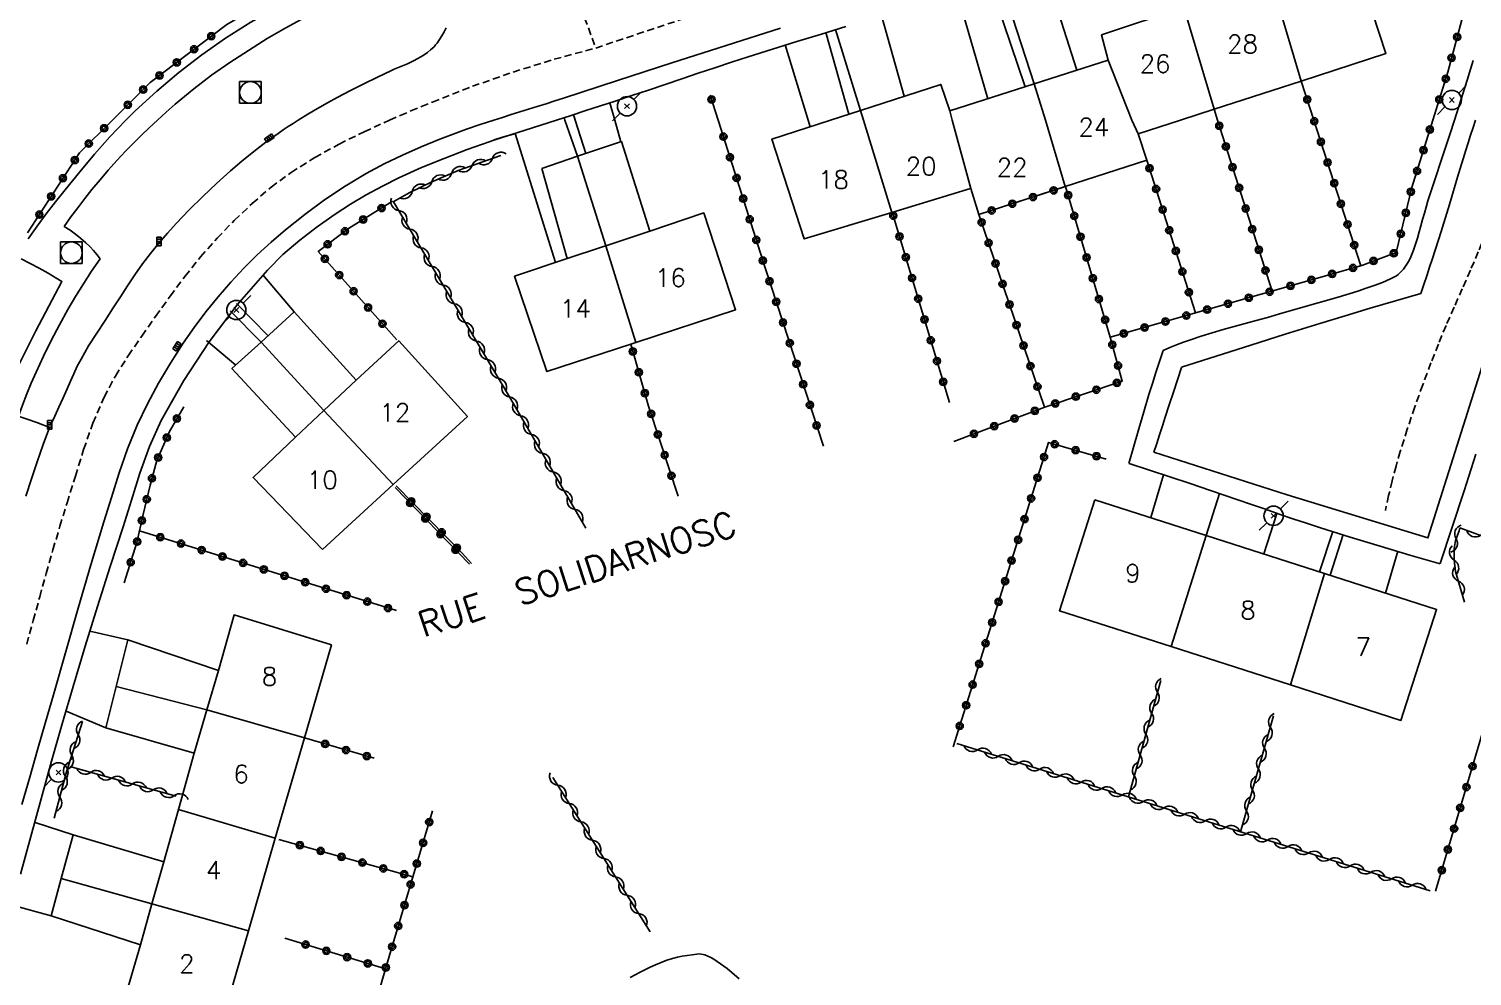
# Model space of a CAD drawing. Header units: millimetres. Extents: x 146997 to 148001, y 141998 to 143001.
# Drawn here: x 147733.5 to 147833.3, y 142111.8 to 142177.3 of the extents above; entities that cross this region are included whole.
import ezdxf
from ezdxf.enums import TextEntityAlignment as Align

# ---------------------------------------------------------------- set-up
doc = ezdxf.new("R2010")
doc.units = ezdxf.units.MM
doc.linetypes.add('DASHED', pattern=[0.75, 0.5, -0.25])
doc.layers.get('0').update_dxf_attribs({"linetype": 'CONTINUOUS'})
for name, color, linetype in [('W0001', 6, 'DASHED'), ('W0004', 5, 'CONTINUOUS'), ('W0014', 7, 'CONTINUOUS'), ('W0017', 7, 'CONTINUOUS'), ('W0071', 7, 'CONTINUOUS'), ('W0101', 7, 'CONTINUOUS'), ('W0104', 1, 'CONTINUOUS'), ('W0310', 3, 'CONTINUOUS'), ('W0323', 7, 'CONTINUOUS'), ('W0401', 7, 'CONTINUOUS'), ('W0420', 7, 'CONTINUOUS'), ('W0473', 7, 'CONTINUOUS'), ('W0989', 7, 'CONTINUOUS'), ('W0991', 7, 'CONTINUOUS'), ('W1102', 7, 'CONTINUOUS')]:
    doc.layers.add(name, color=color, linetype=linetype)
doc.styles.get("Standard").update_dxf_attribs({"font": 'romans.shx', "width": 0.85})

# ---------------------------------------------------------------- blocks, each defined once
blk = doc.blocks.new('T473')
for p, q in [((0.500001, 0.500001), (1.000002, 1.000002)), ((-0.166667, 0.166667), (0.166667, -0.166667)), ((-0.166667, -0.166667), (0.166667, 0.166667)), ((-1.000002, -1.000002), (-0.500001, -0.500001))]:
    blk.add_line(p, q)
blk.add_ellipse((0, 0), major_axis=(0.471405, 0.471405), ratio=1, start_param=5.497787144, end_param=11.780972451)
blk = doc.blocks.new('T420')
for p, q in [((0.75, 0.75), (-0.75, 0.75)), ((-0.75, 0.75), (-0.75, -0.75)), ((0.75, 0.75), (0.75, -0.75)), ((0.75, -0.75), (-0.75, -0.75))]:
    blk.add_line(p, q)
blk.add_ellipse((0, 0), major_axis=(-0.53, 0.53), ratio=1, start_param=3.926991, end_param=10.210176)
blk = doc.blocks.new('T401')
for p, q in [((-0.3, 0.3), (0, 0.3)), ((-0.3, -0.25), (-0.3, 0.3)), ((-0.3, 0.15), (0, 0.15)), ((-0.3, 0), (0, 0)), ((0, 0.3), (0, -0.25)), ((-0.3, -0.15), (0, -0.15)), ((-0.3, -0.25), (-0.3, -0.3)), ((-0.3, -0.3), (0, -0.3)), ((0, -0.3), (0, -0.25))]:
    blk.add_line(p, q)
blk = doc.blocks.new('t323o')
at = {"color": 0, "linetype": 'Continuous'}
for radius in [0.25, 0.15]:
    blk.add_circle((0, 0), radius, dxfattribs=at)
blk = doc.blocks.new('t310o')
at = {"color": 0, "linetype": 'Continuous'}
for centre, start, end in [((-0.5, 0.375), 216.8699, 323.1304), ((0.5, -0.375), 36.8699, 143.1303)]:
    blk.add_arc(centre, 0.625, start, end, dxfattribs=at)

msp = doc.modelspace()

# ---------------------------------------------------------------- linework, layer by layer
at = {"layer": 'W0001'}
for points in [[(147772.677, 142175.99), (147786.479, 142180.603), (147789.838, 142181.723), (147793.196, 142182.844), (147796.556, 142183.96), (147799.919, 142185.068), (147803.43, 142186.215), (147806.944, 142187.356), (147810.46, 142188.488), (147813.98, 142189.61), (147816.704, 142190.469), (147819.43, 142191.321), (147822.158, 142192.166), (147824.887, 142193.007), (147834.538, 142195.945)], [(147771.391, 142179.491), (147772.677, 142175.99)], [(147758.409, 142171), (147759.147, 142171.32), (147759.887, 142171.635), (147760.628, 142171.946), (147761.371, 142172.254), (147764.145, 142173.34), (147766.957, 142174.325), (147769.802, 142175.209), (147772.677, 142175.99)], [(147733.303, 142134.756), (147733.753, 142136.388), (147734.201, 142138.02), (147734.654, 142139.652), (147735.116, 142141.281), (147735.595, 142142.905), (147736.096, 142144.523), (147736.667, 142146.368), (147737.239, 142148.219), (147737.88, 142150.051), (147738.652, 142151.833), (147739.438, 142153.297), (147740.323, 142154.704), (147741.264, 142156.069), (147742.22, 142157.419), (147743.223, 142158.816), (147744.251, 142160.196), (147745.328, 142161.541), (147746.472, 142162.829), (147747.665, 142164.058), (147748.906, 142165.244), (147750.213, 142166.36), (147751.598, 142167.38), (147753.233, 142168.412), (147754.923, 142169.346), (147756.653, 142170.203), (147758.409, 142171)], [(147836.862, 142171), (147836.378, 142169.361), (147835.861, 142167.733), (147835.317, 142166.113), (147834.754, 142164.501), (147834.268, 142163.194), (147833.747, 142161.901), (147833.201, 142160.618), (147832.641, 142159.343), (147832.077, 142158.069), (147831.52, 142156.792), (147830.982, 142155.507), (147830.47, 142154.211), (147829.901, 142152.692), (147829.353, 142151.165), (147828.832, 142149.628), (147828.348, 142148.079), (147828.058, 142147.07), (147827.79, 142146.054), (147827.543, 142145.034), (147827.318, 142144.008)]]:
    msp.add_lwpolyline(points, dxfattribs=at)
at = {"layer": 'W0004'}
for points in [[(147762.321, 142177.382), (147762.186, 142177.106), (147762.038, 142176.837), (147761.876, 142176.576), (147761.698, 142176.325), (147761.596, 142176.199), (147761.486, 142176.08), (147761.369, 142175.967), (147761.248, 142175.86), (147761.03, 142175.687), (147760.804, 142175.526), (147760.57, 142175.375), (147760.33, 142175.235), (147760.109, 142175.117), (147759.883, 142175.008), (147759.654, 142174.906), (147759.423, 142174.808), (147759.192, 142174.713), (147758.961, 142174.617), (147758.732, 142174.518), (147758.504, 142174.414), (147757.567, 142173.971), (147756.633, 142173.522), (147755.706, 142173.059), (147754.79, 142172.573), (147754.107, 142172.193), (147753.428, 142171.806), (147752.754, 142171.409), (147752.088, 142171)], [(147752.088, 142171), (147751.736, 142170.777), (147751.387, 142170.551), (147751.041, 142170.32), (147750.697, 142170.085), (147749.844, 142169.472), (147749.011, 142168.833), (147748.197, 142168.171), (147747.399, 142167.489), (147746.427, 142166.617), (147745.477, 142165.72), (147744.551, 142164.799), (147743.651, 142163.853), (147743.041, 142163.176), (147742.451, 142162.483), (147741.878, 142161.774), (147741.324, 142161.051), (147740.792, 142160.309), (147740.283, 142159.551), (147739.788, 142158.784), (147739.293, 142158.018), (147738.719, 142157.144), (147738.143, 142156.271), (147737.584, 142155.385), (147737.062, 142154.478), (147736.804, 142153.972), (147736.568, 142153.455), (147736.341, 142152.935), (147736.109, 142152.418), (147735.819, 142151.788), (147735.531, 142151.157), (147735.242, 142150.526), (147734.955, 142149.895)]]:
    msp.add_lwpolyline(points, dxfattribs=at)
at = {"layer": 'W0014'}
for points in [[(147759.44, 142182.638), (147758.147, 142182.194), (147756.868, 142181.711), (147755.604, 142181.189), (147754.356, 142180.629), (147752.483, 142179.731), (147750.632, 142178.785), (147748.816, 142177.769), (147747.053, 142176.663), (147745.412, 142175.512), (147743.826, 142174.286), (147742.294, 142172.994), (147740.816, 142171.641), (147740.65, 142171.483), (147740.486, 142171.323), (147740.323, 142171.162), (147740.161, 142171)], [(147759.715, 142181.214), (147758.568, 142180.815), (147757.433, 142180.385), (147756.31, 142179.922), (147755.201, 142179.429), (147753.859, 142178.786), (147752.535, 142178.106), (147751.23, 142177.389), (147749.946, 142176.637), (147748.638, 142175.827), (147747.35, 142174.984), (147746.089, 142174.101), (147744.862, 142173.17), (147744.216, 142172.647), (147743.581, 142172.109), (147742.957, 142171.56), (147742.342, 142171)], [(147765.622, 142171), (147766.223, 142171.192), (147766.826, 142171.382), (147767.428, 142171.57), (147768.031, 142171.758), (147768.634, 142171.946), (147769.237, 142172.135), (147769.838, 142172.327), (147770.439, 142172.522), (147774.193, 142173.744), (147777.951, 142174.954), (147781.71, 142176.16), (147785.469, 142177.368)], [(147769.968, 142171), (147770.983, 142171.328), (147771.998, 142171.657), (147773.013, 142171.988), (147774.027, 142172.319), (147775.178, 142172.699), (147776.328, 142173.082), (147777.477, 142173.469), (147778.625, 142173.856), (147779.774, 142174.242), (147780.924, 142174.626), (147782.075, 142175.006), (147783.228, 142175.38), (147784.912, 142175.915), (147786.599, 142176.44), (147788.289, 142176.959), (147789.979, 142177.474)], [(147833.389, 142175.137), (147832.97, 142173.755), (147832.539, 142172.376), (147832.102, 142171)], [(147732.96, 142123.656), (147733.506, 142125.554), (147734.052, 142127.452), (147734.6, 142129.35), (147735.149, 142131.247), (147736.008, 142134.245), (147736.859, 142137.245), (147737.729, 142140.241), (147738.645, 142143.222), (147739.171, 142144.907), (147739.7, 142146.595), (147740.278, 142148.269), (147740.949, 142149.908), (147741.653, 142151.374), (147742.427, 142152.805), (147743.259, 142154.201), (147744.137, 142155.568), (147744.9, 142156.669), (147745.702, 142157.742), (147746.544, 142158.784), (147747.423, 142159.795), (147748.318, 142160.753), (147749.247, 142161.68), (147750.21, 142162.57), (147751.207, 142163.422), (147752.542, 142164.477), (147753.915, 142165.482), (147755.329, 142166.43), (147756.785, 142167.313), (147758.025, 142167.982), (147759.296, 142168.589), (147760.587, 142169.149), (147761.889, 142169.679), (147762.813, 142170.034), (147763.744, 142170.371), (147764.681, 142170.692), (147765.622, 142171)], [(147740.161, 142171), (147739.058, 142169.839), (147737.999, 142168.64), (147736.968, 142167.417), (147735.952, 142166.183), (147735.289, 142165.355), (147734.644, 142164.513), (147734.017, 142163.658), (147733.408, 142162.79)], [(147742.342, 142171), (147741.782, 142170.474), (147741.23, 142169.94), (147740.684, 142169.399), (147740.144, 142168.853), (147739.536, 142168.211), (147738.948, 142167.552), (147738.376, 142166.879), (147737.815, 142166.197), (147737.319, 142165.574), (147736.835, 142164.943), (147736.364, 142164.302), (147735.904, 142163.652)], [(147765.618, 142169.609), (147769.968, 142171)], [(147811.306, 142148.037), (147820.532, 142145.075), (147830.259, 142142.103), (147834.157, 142154.41), (147837.39, 142164.66), (147839.356, 142171)], [(147832.102, 142171), (147832.057, 142170.858), (147832.011, 142170.716), (147831.966, 142170.574), (147831.921, 142170.432), (147831.718, 142169.803), (147831.511, 142169.176), (147831.301, 142168.55), (147831.089, 142167.924), (147830.878, 142167.298), (147830.669, 142166.671), (147830.463, 142166.044), (147830.263, 142165.414), (147830.134, 142164.988), (147830.013, 142164.559), (147829.896, 142164.13), (147829.78, 142163.7), (147829.662, 142163.27), (147829.536, 142162.843), (147829.401, 142162.418), (147829.253, 142161.997), (147829.168, 142161.771), (147829.077, 142161.547), (147828.976, 142161.327), (147828.857, 142161.116), (147828.717, 142160.902), (147828.564, 142160.695), (147828.395, 142160.501), (147828.207, 142160.325), (147828.08, 142160.231), (147827.943, 142160.152), (147827.802, 142160.083), (147827.661, 142160.017), (147827.108, 142159.778), (147826.545, 142159.566), (147825.976, 142159.37), (147825.406, 142159.18), (147824.041, 142158.751), (147822.666, 142158.354), (147821.288, 142157.97), (147819.912, 142157.579), (147819.15, 142157.361), (147818.386, 142157.15), (147817.622, 142156.941), (147816.858, 142156.731), (147816.094, 142156.517), (147815.333, 142156.294), (147814.575, 142156.061), (147813.822, 142155.812), (147813.345, 142155.643), (147812.873, 142155.463), (147812.405, 142155.271), (147811.941, 142155.069)], [(147833.554, 142171), (147833.384, 142170.481), (147833.217, 142169.96), (147833.051, 142169.44), (147832.889, 142168.918), (147832.317, 142167.047), (147831.748, 142165.175), (147831.172, 142163.306), (147830.58, 142161.441), (147830.381, 142160.834), (147830.179, 142160.228), (147829.972, 142159.624), (147829.761, 142159.021)], [(147732.877, 142118.848), (147733.587, 142121.45), (147734.301, 142124.051), (147735.023, 142126.65), (147735.76, 142129.245), (147736.515, 142131.834), (147737.344, 142134.604), (147738.192, 142137.368), (147739.065, 142140.124), (147739.968, 142142.871), (147740.559, 142144.722), (147741.137, 142146.588), (147741.789, 142148.435), (147742.599, 142150.218), (147744.17, 142153.001), (147745.928, 142155.67), (147747.86, 142158.215), (147749.954, 142160.628), (147751.035, 142161.703), (147752.191, 142162.695), (147753.397, 142163.621), (147754.635, 142164.5), (147755.702, 142165.196), (147756.8, 142165.841), (147757.922, 142166.443), (147759.061, 142167.01), (147760.61, 142167.714), (147762.185, 142168.358), (147763.775, 142168.959), (147765.374, 142169.534), (147765.795, 142169.678), (147766.219, 142169.814), (147766.645, 142169.941), (147767.074, 142170.059)], [(147735.904, 142163.652), (147736.297, 142163.394), (147736.677, 142163.118), (147737.044, 142162.824), (147737.396, 142162.512), (147737.662, 142162.253), (147737.915, 142161.982), (147738.154, 142161.699), (147738.38, 142161.405)], [(147738.38, 142161.405), (147737.791, 142160.548), (147737.222, 142159.677), (147736.674, 142158.793), (147736.148, 142157.896), (147735.559, 142156.834), (147734.996, 142155.757), (147734.459, 142154.669), (147733.945, 142153.568), (147733.615, 142152.817), (147733.301, 142152.06), (147733.005, 142151.295), (147732.726, 142150.524)], [(147732.918, 142161.414), (147733.544, 142161.087), (147734.165, 142160.751), (147734.781, 142160.406), (147735.392, 142160.053), (147735.483, 142159.999), (147735.573, 142159.943), (147735.662, 142159.886), (147735.751, 142159.828)], [(147735.742, 142159.832), (147733.926, 142156.42), (147732.186, 142152.933), (147730.782, 142149.568)], [(147829.761, 142159.021), (147828.015, 142158.509), (147826.271, 142157.991), (147824.529, 142157.466), (147822.789, 142156.934), (147820.391, 142156.192), (147817.996, 142155.44), (147815.603, 142154.68), (147813.214, 142153.911)], [(147811.941, 142155.069), (147811.687, 142154.311), (147811.438, 142153.551), (147811.196, 142152.79), (147810.959, 142152.026), (147810.599, 142150.833), (147810.248, 142149.638), (147809.907, 142148.44), (147809.574, 142147.24)], [(147813.218, 142153.902), (147812.931, 142153.04), (147812.646, 142152.177), (147812.363, 142151.313), (147812.081, 142150.449), (147811.886, 142149.847), (147811.691, 142149.244), (147811.498, 142148.641), (147811.306, 142148.037)], [(147732.726, 142150.524), (147732.996, 142150.434), (147733.266, 142150.343), (147733.535, 142150.249), (147733.803, 142150.154), (147734.071, 142150.057), (147734.338, 142149.958), (147734.605, 142149.857), (147734.871, 142149.755)], [(147734.871, 142149.746), (147734.447, 142148.563), (147734.035, 142147.375), (147733.637, 142146.183), (147733.252, 142144.986)], [(147831.097, 142140.318), (147829.019, 142140.912), (147826.946, 142141.525), (147824.879, 142142.156), (147822.817, 142142.805), (147821.862, 142143.115), (147820.91, 142143.432), (147819.96, 142143.755), (147819.011, 142144.082), (147818.063, 142144.41), (147817.115, 142144.738), (147816.166, 142145.064), (147815.215, 142145.386), (147813.807, 142145.858), (147812.398, 142146.327), (147810.988, 142146.794), (147809.578, 142147.258)], [(147833.581, 142147.899), (147832.766, 142145.37), (147831.941, 142142.845), (147831.106, 142140.323)]]:
    msp.add_lwpolyline(points, dxfattribs=at)
at = {"layer": 'W0017'}
for points in [[(147803.611, 142181.844), (147805.973, 142174.447)], [(147802.386, 142173.303), (147799.924, 142180.609)], [(147800.635, 142180.845), (147803.009, 142173.502)], [(147797.668, 142179.87), (147799.818, 142172.485)], [(147792.46, 142178.238), (147794.012, 142172.651)], [(147790.998, 142171.674), (147789.272, 142177.269)], [(147785.794, 142176.2), (147787.376, 142171)], [(147788.59, 142177.061), (147790.197, 142171.415)], [(147773.642, 142172.195), (147773.988, 142171)], [(147770.483, 142171.177), (147770.545, 142171)], [(147771.255, 142171), (147771.133, 142171.386)], [(147770.545, 142171), (147771.423, 142168.499)], [(147771.985, 142168.687), (147771.255, 142171)], [(147773.988, 142171), (147774.422, 142169.503)], [(147787.376, 142171), (147787.514, 142170.545)], [(147767.093, 142170.076), (147769.893, 142161.152)], [(147749.63, 142160.293), (147751.813, 142157.747)], [(147749.996, 142156.093), (147747.819, 142158.323)], [(147747.383, 142157.817), (147749.515, 142155.654)], [(147745.752, 142155.757), (147747.763, 142154.059)], [(147811.968, 142146.464), (147811.08, 142143.506)], [(147815.842, 142145.175), (147814.912, 142142.276)], [(147819.808, 142143.788), (147818.911, 142140.993)], [(147822.767, 142139.755), (147823.69, 142142.543)], [(147824.393, 142142.332), (147823.499, 142139.52)], [(147828.174, 142141.196), (147827.327, 142138.292)], [(147737.662, 142135.645), (147740.306, 142135.047)], [(147736.027, 142130.117), (147738.77, 142128.956)], [(147733.885, 142122.425), (147736.507, 142121.571)], [(147732.306, 142116.704), (147734.988, 142115.956)]]:
    msp.add_lwpolyline(points, dxfattribs=at)
at = {"layer": 'W0071'}
msp.add_lwpolyline([(147782.603, 142111.605), (147781.76, 142112.326), (147780.85, 142112.96), (147780.648, 142113.076), (147780.439, 142113.179), (147780.218, 142113.261), (147779.988, 142113.313), (147779.825, 142113.322), (147779.662, 142113.306), (147779.502, 142113.279), (147779.344, 142113.254), (147779.003, 142113.209), (147778.663, 142113.161), (147778.323, 142113.101), (147777.988, 142113.019), (147777.59, 142112.893), (147777.2, 142112.743), (147776.818, 142112.578), (147776.44, 142112.403), (147775.749, 142112.063), (147775.067, 142111.705)], dxfattribs=at)
at = {"layer": 'W0101'}
for points in [[(147821.501, 142173.708), (147827.358, 142175.608), (147825.052, 142182.656)], [(147813.377, 142178.797), (147807.678, 142176.913), (147808.145, 142175.139)], [(147808.145, 142175.139), (147803.009, 142173.502)], [(147797.169, 142171.64), (147796.552, 142173.474), (147790.998, 142171.674)], [(147803.009, 142173.502), (147797.169, 142171.64)], [(147815.461, 142171.75), (147821.501, 142173.708)], [(147790.998, 142171.674), (147788.918, 142171)], [(147813.149, 142171), (147815.461, 142171.75)], [(147788.918, 142171), (147784.872, 142169.689), (147787.105, 142162.784), (147793.161, 142164.622)], [(147810.214, 142170.048), (147813.149, 142171)], [(147805.151, 142166.402), (147810.818, 142168.239), (147810.214, 142170.048)], [(147793.161, 142164.622), (147798.611, 142166.277)], [(147798.611, 142166.277), (147798.62, 142166.272), (147799.195, 142164.472), (147805.151, 142166.402)], [(147775.458, 142155.63), (147782.358, 142157.888), (147780.153, 142164.583), (147776.416, 142163.325)], [(147773.379, 142162.313), (147776.416, 142163.325)], [(147770.701, 142161.421), (147773.15, 142162.237), (147773.379, 142162.313)], [(147770.701, 142161.421), (147767.059, 142160.208), (147769.296, 142153.614), (147775.096, 142155.512), (147775.458, 142155.63)], [(147758.669, 142145.805), (147763.797, 142150.512), (147759.049, 142155.74), (147756.098, 142153.017)], [(147753.857, 142150.918), (147756.098, 142153.017)], [(147751.895, 142149.082), (147753.857, 142150.918)], [(147751.895, 142149.082), (147748.97, 142146.28), (147753.77, 142141.308)], [(147753.77, 142141.308), (147758.669, 142145.805)], [(147812.498, 142134.581), (147804.758, 142137.065), (147807.223, 142144.744)], [(147807.223, 142144.744), (147814.912, 142142.276)], [(147814.912, 142142.276), (147823.11, 142139.645)], [(147823.11, 142139.645), (147830.862, 142137.157), (147828.397, 142129.478), (147820.74, 142131.935)], [(147752.515, 142128.268), (147754.385, 142134.704), (147747.667, 142136.778), (147746.57, 142132.921), (147745.775, 142130.212)], [(147820.74, 142131.935), (147812.498, 142134.581)], [(147745.775, 142130.212), (147744.894, 142127.209), (147743.807, 142123.328)], [(147750.498, 142121.327), (147752.515, 142128.268)], [(147743.807, 142123.328), (147742.793, 142119.706), (147741.967, 142116.787)], [(147748.638, 142114.925), (147750.498, 142121.327)], [(147741.967, 142116.787), (147741.165, 142113.956), (147740.098, 142110.259), (147746.771, 142108.501), (147748.638, 142114.925)]]:
    msp.add_lwpolyline(points, dxfattribs=at)
at = {"layer": 'W0104'}
for points in [[(147776.416, 142163.325), (147774.455, 142169.514), (147771.423, 142168.498)], [(147771.423, 142168.498), (147768.935, 142167.665)], [(147771.423, 142168.499), (147773.379, 142162.313)], [(147768.935, 142167.665), (147770.701, 142161.421)], [(147756.098, 142153.017), (147751.813, 142157.747), (147749.515, 142155.654)], [(147749.515, 142155.654), (147747.504, 142153.824), (147751.895, 142149.082)], [(147749.515, 142155.654), (147753.857, 142150.918)], [(147746.57, 142132.921), (147740.306, 142135.047), (147739.495, 142131.832)], [(147739.495, 142131.832), (147738.77, 142128.956), (147744.894, 142127.209)], [(147745.775, 142130.212), (147739.495, 142131.832)], [(147742.793, 142119.706), (147736.507, 142121.571), (147735.686, 142118.536)], [(147735.686, 142118.536), (147734.988, 142115.956), (147741.165, 142113.956)], [(147741.967, 142116.787), (147735.686, 142118.536)]]:
    msp.add_lwpolyline(points, dxfattribs=at)
at = {"layer": 'W0310'}
for points in [[(147766.109, 142168.552), (147763.166, 142167.518), (147761.28, 142166.717), (147759.815, 142165.987), (147758.668, 142165.351)], [(147758.691, 142165.36), (147766.641, 142151.987), (147771.995, 142142.775)], [(147832.802, 142137.665), (147832.178, 142139.776), (147832.068, 142140.597), (147832.084, 142141.37), (147832.164, 142141.933), (147832.419, 142142.593), (147832.477, 142142.794)], [(147832.477, 142142.794), (147834.847, 142141.913), (147837.029, 142141.111), (147838.526, 142140.717)], [(147811.773, 142132.251), (147809.547, 142124.191)], [(147737.154, 142129.393), (147736.058, 142125.929), (147735.212, 142122.719)], [(147817.302, 142121.778), (147819.586, 142129.79)], [(147797.668, 142127.887), (147830.421, 142117.696)], [(147736.282, 142126.289), (147743.642, 142124.238)], [(147769.715, 142125.531), (147776.453, 142114.845)]]:
    msp.add_lwpolyline(points, dxfattribs=at)
at = {"layer": 'W0323'}
for points in [[(147739.228, 142171), (147741.852, 142173.605), (147747.147, 142177.623), (147751.213, 142179.988), (147754.52, 142181.648), (147758.605, 142183.348), (147755.777, 142192.369), (147753.321, 142199.952), (147752.08, 142203.62), (147750.554, 142204.92)], [(147830.602, 142171), (147831.633, 142174.31), (147832.691, 142178.277), (147832.648, 142182.261), (147832.344, 142183.095), (147831.169, 142185.005), (147829.243, 142186.567), (147827.382, 142187.253), (147825.27, 142187.416), (147824.545, 142187.228), (147823.798, 142186.91), (147824.926, 142182.906)], [(147821.501, 142173.708), (147822.375, 142171)], [(147780.596, 142172.732), (147781.148, 142171)], [(147815.7, 142171), (147815.461, 142171.75)], [(147733.357, 142163.213), (147736.956, 142168.744), (147739.228, 142171)], [(147781.148, 142171), (147784.399, 142160.79), (147788.427, 142148.45)], [(147797.447, 142148.775), (147803.742, 142151.154), (147809.111, 142152.953), (147808.28, 142155.979), (147825.696, 142160.954), (147828.074, 142161.856), (147829.149, 142166.339), (147830.602, 142171)], [(147819.473, 142159.176), (147815.7, 142171)], [(147822.375, 142171), (147825.624, 142160.933)], [(147814.176, 142157.663), (147810.818, 142168.239)], [(147808.28, 142155.979), (147805.189, 142166.415), (147799.195, 142164.472), (147803.721, 142151.146)], [(147758.619, 142165.395), (147755.571, 142163.503), (147753.478, 142161.926), (147758.91, 142155.798)], [(147797.152, 142151.463), (147793.194, 142164.633)], [(147778.382, 142144.981), (147777.114, 142148.844), (147776.33, 142151.226), (147775.096, 142155.512)], [(147740.041, 142138.987), (147740.932, 142141.786), (147741.364, 142143.723), (147741.84, 142145.76), (147742.309, 142147.464), (147743.184, 142149.464), (147744.171, 142151.181)], [(147797.411, 142127.662), (147804.013, 142148.706), (147808.003, 142147.561)], [(147758.794, 142145.597), (147763.943, 142140.284)], [(147764.078, 142140.323), (147763.423, 142141.056), (147758.866, 142145.703)], [(147741.114, 142142.601), (147758.882, 142137.073)], [(147830.794, 142117.676), (147835.033, 142131.99), (147855.262, 142127.388), (147884.896, 142120.402), (147886.128, 142126.094), (147875.764, 142128.088)], [(147752.515, 142128.268), (147757.351, 142126.862)], [(147728.857, 142099.606), (147730.077, 142104.236), (147731.684, 142109.719), (147745.027, 142105.858), (147755.429, 142102.962), (147758.128, 142112.301), (147761.387, 142123.225)], [(147750.752, 142121.253), (147760.028, 142118.669)], [(147751.162, 142114.407), (147758.128, 142112.301)]]:
    msp.add_lwpolyline(points, dxfattribs=at)
at = {"layer": 'W1102'}
for points in [[(147821.501, 142173.708), (147819.386, 142180.783)], [(147815.461, 142171.75), (147813.377, 142178.797)], [(147808.145, 142175.139), (147809.763, 142171)], [(147803.009, 142173.502), (147803.788, 142171)], [(147790.998, 142171.674), (147791.205, 142171)], [(147797.169, 142171.64), (147797.346, 142171)], [(147791.205, 142171), (147793.161, 142164.622)], [(147797.346, 142171), (147798.62, 142166.272)], [(147803.788, 142171), (147805.151, 142166.402)], [(147809.763, 142171), (147810.214, 142170.048)], [(147773.379, 142162.313), (147775.458, 142155.63)], [(147753.857, 142150.918), (147758.669, 142145.805)], [(147814.912, 142142.276), (147812.498, 142134.581)], [(147823.11, 142139.645), (147820.74, 142131.935)], [(147752.515, 142128.268), (147745.775, 142130.212)], [(147750.498, 142121.327), (147743.807, 142123.328)], [(147748.638, 142114.925), (147741.967, 142116.787)]]:
    msp.add_lwpolyline(points, dxfattribs=at)

# ---------------------------------------------------------------- block references
at = {"layer": 'W0310'}
for p, rotation in [((147764.112, 142167.85), 199.3585258162939), ((147765.527, 142168.348), 199.3585258162939), ((147761.328, 142166.737), 203.0113380722085), ((147762.708, 142167.324), 203.0113380722085), ((147759.984, 142166.071), 206.4867783033219), ((147759.055, 142164.748), 300.7306966629178), ((147759.822, 142163.458), 300.7306966629178), ((147760.588, 142162.169), 300.7306966629178), ((147761.355, 142160.879), 300.7306966629178), ((147762.121, 142159.59), 300.7306966629178), ((147762.888, 142158.301), 300.7306966629178), ((147763.654, 142157.011), 300.7306966629178), ((147764.421, 142155.722), 300.7306966629178), ((147765.187, 142154.433), 300.7306966629178), ((147765.954, 142153.143), 300.7306966629178), ((147766.719, 142151.853), 300.1669372865352), ((147767.473, 142150.556), 300.1669372865352), ((147768.226, 142149.259), 300.1669372865352), ((147768.98, 142147.963), 300.1669372865352), ((147769.734, 142146.666), 300.1669372865352), ((147770.488, 142145.369), 300.1669372865352), ((147771.242, 142144.072), 300.1669372865352), ((147832.21, 142142.053), 68.8752808536777), ((147833.883, 142142.271), 339.608391598387), ((147832.072, 142140.568), 97.63121027623444), ((147832.377, 142139.103), 106.4673898078804), ((147811.544, 142131.42), 254.5609834983356), ((147811.144, 142129.974), 254.5609834983356), ((147736.867, 142128.485), 252.4427730042459), ((147810.745, 142128.529), 254.5609834983356), ((147819.358, 142128.991), 74.08861201005276), ((147818.947, 142127.548), 74.08861201005276), ((147736.414, 142127.054), 252.4427730042459), ((147799.1, 142127.441), 342.7166231466099), ((147800.533, 142126.996), 342.7166231466099), ((147810.346, 142127.083), 254.5609834983356), ((147735.977, 142125.62), 255.2353531611037), ((147737.727, 142125.886), 344.4285222016674), ((147801.965, 142126.55), 342.7166231466099), ((147803.397, 142126.104), 342.7166231466099), ((147809.946, 142125.637), 254.5609834983356), ((147818.536, 142126.106), 74.08861201005276), ((147739.172, 142125.484), 344.4285222016674), ((147740.617, 142125.081), 344.4285222016674), ((147770.053, 142124.996), 302.2309962722698), ((147804.829, 142125.659), 342.7166231466099), ((147806.262, 142125.213), 342.7166231466099), ((147807.694, 142124.767), 342.7166231466099), ((147818.124, 142124.663), 74.08861201005276), ((147735.594, 142124.169), 255.2353531611037), ((147742.062, 142124.678), 344.4285222016674), ((147743.507, 142124.276), 344.4285222016674), ((147770.853, 142123.727), 302.2309962722698), ((147809.126, 142124.322), 342.7166231466099), ((147810.558, 142123.876), 342.7166231466099), ((147817.713, 142123.221), 74.08861201005276), ((147771.653, 142122.458), 302.2309962722698), ((147811.991, 142123.431), 342.7166231466099), ((147813.423, 142122.985), 342.7166231466099), ((147814.855, 142122.539), 342.7166231466099), ((147816.288, 142122.094), 342.7166231466099), ((147772.453, 142121.189), 302.2309962722698), ((147817.72, 142121.648), 342.7166231466099), ((147819.152, 142121.202), 342.7166231466099), ((147820.584, 142120.757), 342.7166231466099), ((147773.253, 142119.92), 302.2309962722698), ((147822.017, 142120.311), 342.7166231466099), ((147823.449, 142119.865), 342.7166231466099), ((147774.053, 142118.652), 302.2309962722698), ((147824.881, 142119.42), 342.7166231466099), ((147826.313, 142118.974), 342.7166231466099), ((147774.853, 142117.383), 302.2309962722698), ((147827.746, 142118.528), 342.7166231466099), ((147829.178, 142118.083), 342.7166231466099), ((147775.653, 142116.114), 302.2309962722698)]:
    msp.add_blockref('t310o', p, dxfattribs=dict(at, rotation=rotation))
at = {"layer": 'W0323'}
for p, rotation in [((147746.076, 142176.81), 37.19228428892755), ((147744.881, 142175.904), 37.19228428892755), ((147832.286, 142176.757), 75.06678494073495), ((147743.686, 142174.997), 37.19228428892755), ((147831.899, 142175.308), 75.06678494073495), ((147742.491, 142174.09), 37.19228428892755), ((147831.494, 142173.864), 72.69141700390706), ((147741.357, 142173.114), 44.79447128388335), ((147740.293, 142172.057), 44.79447128388335), ((147780.692, 142172.429), 287.6643815807357), ((147821.914, 142172.427), 287.8869587101687), ((147831.048, 142172.432), 72.69141700390706), ((147822.399, 142170.925), 287.8869518109975), ((147738.66, 142170.436), 44.79447128419311), ((147781.511, 142169.86), 287.6643815807493), ((147815.825, 142170.608), 107.696380221273), ((147830.4, 142170.353), 72.69141700392325), ((147737.595, 142169.379), 44.79447128419311), ((147816.281, 142169.179), 107.696380221273), ((147822.86, 142169.498), 287.8869518109975), ((147829.954, 142168.921), 72.69141700392325), ((147736.629, 142168.242), 56.94810462665588), ((147781.966, 142168.431), 287.6643815807493), ((147823.32, 142168.07), 287.8869518109975), ((147735.811, 142166.985), 56.94810462665588), ((147782.421, 142167.002), 287.6643815807493), ((147810.998, 142167.671), 107.6152338683379), ((147816.737, 142167.75), 107.696380221273), ((147829.507, 142167.489), 72.69141700392325), ((147804.357, 142166.145), 197.9604902267805), ((147811.452, 142166.241), 107.6152338683379), ((147817.193, 142166.321), 107.696380221273), ((147823.781, 142166.643), 287.8869518109975), ((147829.08, 142166.051), 76.5153850731223), ((147734.993, 142165.728), 56.94810462665588), ((147757.857, 142164.922), 211.8293182535932), ((147782.876, 142165.572), 287.6643815807493), ((147801.503, 142165.22), 197.9604902267805), ((147802.93, 142165.683), 197.9604902267805), ((147805.367, 142165.815), 106.4985663762471), ((147817.649, 142164.892), 107.696380221273), ((147824.242, 142165.215), 287.8869518109975), ((147734.175, 142164.47), 56.94810462665588), ((147756.582, 142164.131), 211.8293182535932), ((147783.331, 142164.143), 287.6643815807493), ((147793.266, 142164.392), 106.7253823591335), ((147799.379, 142163.929), 288.7593776860248), ((147800.076, 142164.758), 197.9604902267805), ((147805.793, 142164.377), 106.4985663762471), ((147811.906, 142164.811), 107.6152338683379), ((147828.73, 142164.593), 76.5153850731223), ((147755.324, 142163.317), 216.9967063836711), ((147793.698, 142162.955), 106.7253823591335), ((147806.219, 142162.939), 106.4985663762471), ((147812.36, 142163.382), 107.6152338683379), ((147818.105, 142163.463), 107.696380221273), ((147824.703, 142163.788), 287.8869518109975), ((147828.38, 142163.134), 76.5153850731223), ((147754.126, 142162.414), 216.9967063836711), ((147783.786, 142162.714), 287.6643815807493), ((147799.862, 142162.509), 288.7593776860248), ((147812.814, 142161.952), 107.6152338683379), ((147818.561, 142162.034), 107.696380221273), ((147825.163, 142162.36), 287.8869518109975), ((147753.935, 142161.41), 311.5545171368371), ((147784.241, 142161.285), 287.6643815807493), ((147794.13, 142161.519), 106.7253823591335), ((147800.344, 142161.088), 288.7593776860248), ((147806.645, 142161.501), 106.4985663762471), ((147826.498, 142161.258), 20.77225468210924), ((147827.9, 142161.79), 20.77225468210924), ((147754.93, 142160.288), 311.5545171368371), ((147784.703, 142159.858), 288.0763695378901), ((147794.562, 142160.082), 106.7253823591335), ((147807.071, 142160.062), 106.4985663762471), ((147813.268, 142160.522), 107.6152338683379), ((147819.017, 142160.605), 107.696380221273), ((147822.194, 142159.954), 15.94235430854912), ((147823.636, 142160.366), 15.94235430854912), ((147825.078, 142160.778), 15.94235430854912), ((147755.925, 142159.165), 311.5545171368371), ((147800.827, 142159.668), 288.7593776860248), ((147813.722, 142159.093), 107.6152338683379), ((147819.309, 142159.13), 15.94235430854912), ((147820.751, 142159.542), 15.94235430854912), ((147756.92, 142158.043), 311.5545171368371), ((147785.169, 142158.432), 288.0763695378901), ((147794.993, 142158.646), 106.7253823591335), ((147801.309, 142158.248), 288.7593776860248), ((147807.497, 142158.624), 106.4985663762471), ((147814.982, 142157.893), 15.94235430854912), ((147816.424, 142158.305), 15.94235430854912), ((147817.867, 142158.718), 15.94235430854912), ((147757.915, 142156.92), 311.5545171368371), ((147785.634, 142157.006), 288.0763695378901), ((147795.425, 142157.209), 106.7253823591335), ((147807.923, 142157.186), 106.4985663762471), ((147812.097, 142157.069), 15.94235430854912), ((147813.54, 142157.481), 15.94235430854912), ((147801.791, 142156.827), 288.7593776860248), ((147809.213, 142156.245), 15.94235430854912), ((147810.655, 142156.657), 15.94235430854912), ((147775.244, 142154.999), 106.0618577499968), ((147786.1, 142155.58), 288.0763695378901), ((147795.857, 142155.773), 106.7253823591335), ((147802.274, 142155.407), 288.7593776860248), ((147808.42, 142155.468), 105.3560055468828), ((147786.565, 142154.154), 288.0763695378901), ((147796.288, 142154.336), 106.7253823591335), ((147802.756, 142153.987), 288.7593776860248), ((147808.818, 142154.022), 105.3560055468828), ((147775.659, 142153.558), 106.0618577499968), ((147796.72, 142152.899), 106.7253823591335), ((147776.074, 142152.116), 106.0618577499968), ((147787.03, 142152.728), 288.0763695378901), ((147803.239, 142152.566), 288.7593776860248), ((147805.895, 142151.875), 18.52454340117788), ((147807.317, 142152.352), 18.52454340117788), ((147808.739, 142152.829), 18.52454340117788), ((147787.496, 142151.302), 288.0763695378901), ((147803.06, 142150.896), 20.70242017556202), ((147804.473, 142151.399), 18.52454340117788), ((147743.7, 142150.362), 60.10799514863147), ((147776.509, 142150.681), 108.2181940710965), ((147787.961, 142149.876), 288.0763695378901), ((147801.657, 142150.366), 20.70242017556202), ((147742.998, 142149.039), 66.37062226934319), ((147776.978, 142149.256), 108.2181940710965), ((147798.85, 142149.305), 20.70242017556202), ((147800.253, 142149.836), 20.70242017556202), ((147804.44, 142148.583), 343.9882456809811), ((147805.882, 142148.17), 343.9882456809811), ((147742.397, 142147.664), 66.37062226934319), ((147777.446, 142147.831), 108.1709616305263), ((147803.697, 142147.699), 72.58212641184106), ((147807.324, 142147.756), 343.9882456809811), ((147741.969, 142146.229), 74.61124540979995), ((147777.914, 142146.406), 108.1709616305263), ((147803.248, 142146.268), 72.58212641184106), ((147741.609, 142144.773), 76.84730646499048), ((147759.838, 142144.52), 314.0995645848096), ((147759.916, 142144.632), 134.4397592554167), ((147802.799, 142144.837), 72.58212641184106), ((147741.272, 142143.311), 77.42735227574288), ((147760.882, 142143.443), 314.0995645848096), ((147760.966, 142143.561), 134.4397592554167), ((147802.35, 142143.405), 72.58212641184106), ((147742.546, 142142.155), 342.718886790979), ((147761.926, 142142.365), 314.0995645848096), ((147762.017, 142142.49), 134.4397592554167), ((147801.901, 142141.974), 72.58212641184106), ((147740.946, 142141.847), 77.42735227574288), ((147743.979, 142141.71), 342.718886790979), ((147745.411, 142141.264), 342.718886790979), ((147762.969, 142141.288), 314.0995645848096), ((147763.067, 142141.419), 134.4397592554167), ((147740.496, 142140.416), 72.34227182789009), ((147746.843, 142140.819), 342.718886790979), ((147748.275, 142140.373), 342.718886790979), ((147749.708, 142139.927), 342.718886790979), ((147801.452, 142140.543), 72.58212641184106), ((147751.14, 142139.482), 342.718886790979), ((147752.572, 142139.036), 342.718886790979), ((147801.003, 142139.112), 72.58212641184106), ((147754.005, 142138.591), 342.718886790979), ((147755.437, 142138.145), 342.718886790979), ((147756.869, 142137.7), 342.718886790979), ((147758.301, 142137.254), 342.718886790979), ((147800.554, 142137.681), 72.58212641184106), ((147800.105, 142136.249), 72.58212641184106), ((147799.656, 142134.818), 72.58212641184106), ((147799.207, 142133.387), 72.58212641184106), ((147798.758, 142131.956), 72.58212641184106), ((147798.309, 142130.524), 72.58212641184106), ((147797.86, 142129.093), 72.58212641184106), ((147753.955, 142127.849), 343.790267410269), ((147755.396, 142127.431), 343.790267410269), ((147756.836, 142127.012), 343.790267410269), ((147833.35, 142126.306), 73.5036798441532), ((147832.924, 142124.867), 73.5036798441532), ((147832.498, 142123.429), 73.5036798441532), ((147761.156, 142122.448), 73.38672086211052), ((147832.072, 142121.991), 73.5036798441532), ((147760.727, 142121.011), 73.38672086211052), ((147752.197, 142120.85), 344.433845945645), ((147753.642, 142120.448), 344.433845945645), ((147755.087, 142120.045), 344.433845945645), ((147831.646, 142120.553), 73.5036798441532), ((147756.532, 142119.643), 344.433845945645), ((147757.977, 142119.24), 344.433845945645), ((147760.298, 142119.573), 73.38672086211052), ((147831.22, 142119.114), 73.5036798441532), ((147759.422, 142118.838), 344.433845945645), ((147759.869, 142118.136), 73.38672086211052), ((147759.44, 142116.699), 73.38672086211052), ((147759.011, 142115.261), 73.38672086211052), ((147752.598, 142113.973), 343.1785901099286), ((147754.034, 142113.539), 343.1785901099286), ((147755.469, 142113.105), 343.1785901099286), ((147758.582, 142113.824), 73.38672086211052), ((147756.905, 142112.671), 343.1785901099286), ((147758.153, 142112.386), 73.38672086211052)]:
    msp.add_blockref('t323o', p, dxfattribs=dict(at, rotation=rotation))
at = {"layer": 'W0401'}
for p, rotation in [((147750.18, 142169.636), 305.8529103735369), ((147743.832, 142155.273), 326.8422456175261)]:
    msp.add_blockref('T401', p, dxfattribs=dict(at, rotation=rotation))
for p in [(147742.614, 142162.615), (147735.036, 142149.915)]:
    msp.add_blockref('T401', p, dxfattribs=at)
at = {"layer": 'W0420'}
for p in [(147748.784, 142172.916), (147736.391, 142161.834)]:
    msp.add_blockref('T420', p, dxfattribs=at)
at = {"layer": 'W0473'}
for p in [(147831.918, 142172.395), (147774.84, 142171.963), (147747.806, 142157.867), (147819.583, 142143.634), (147735.498, 142125.882)]:
    msp.add_blockref('T473', p, dxfattribs=at)

# ---------------------------------------------------------------- texts
at = {"layer": 'W0989'}
msp.add_text('RUE  SOLIDARNOSC  ', height=1.75, rotation=18.0576, dxfattribs=at).set_placement((147760.746, 142135.216))
at = {"layer": 'W0991'}
for s, p in [('28', (147817.431, 142176.266)), ('26', (147811.384, 142174.899)), ('24', (147807.145, 142170.521)), ('20', (147795.194, 142167.811)), ('22', (147801.491, 142167.736)), ('18', (147789.121, 142166.892)), ('16', (147777.846, 142160.107)), ('14', (147771.276, 142157.964)), ('12', (147758.777, 142150.772)), ('10', (147753.755, 142146.113)), ('9', (147809.842, 142139.662)), ('8', (147817.81, 142137.106)), ('7', (147825.788, 142134.562)), ('8', (147750.102, 142132.523)), ('6', (147748.14, 142125.769)), ('4', (147746.244, 142119.126)), ('2', (147744.381, 142112.644))]:
    msp.add_text(s, height=1.25, dxfattribs=at).set_placement(p, align=Align.MIDDLE_CENTER)

doc.saveas('drawing.dxf')
